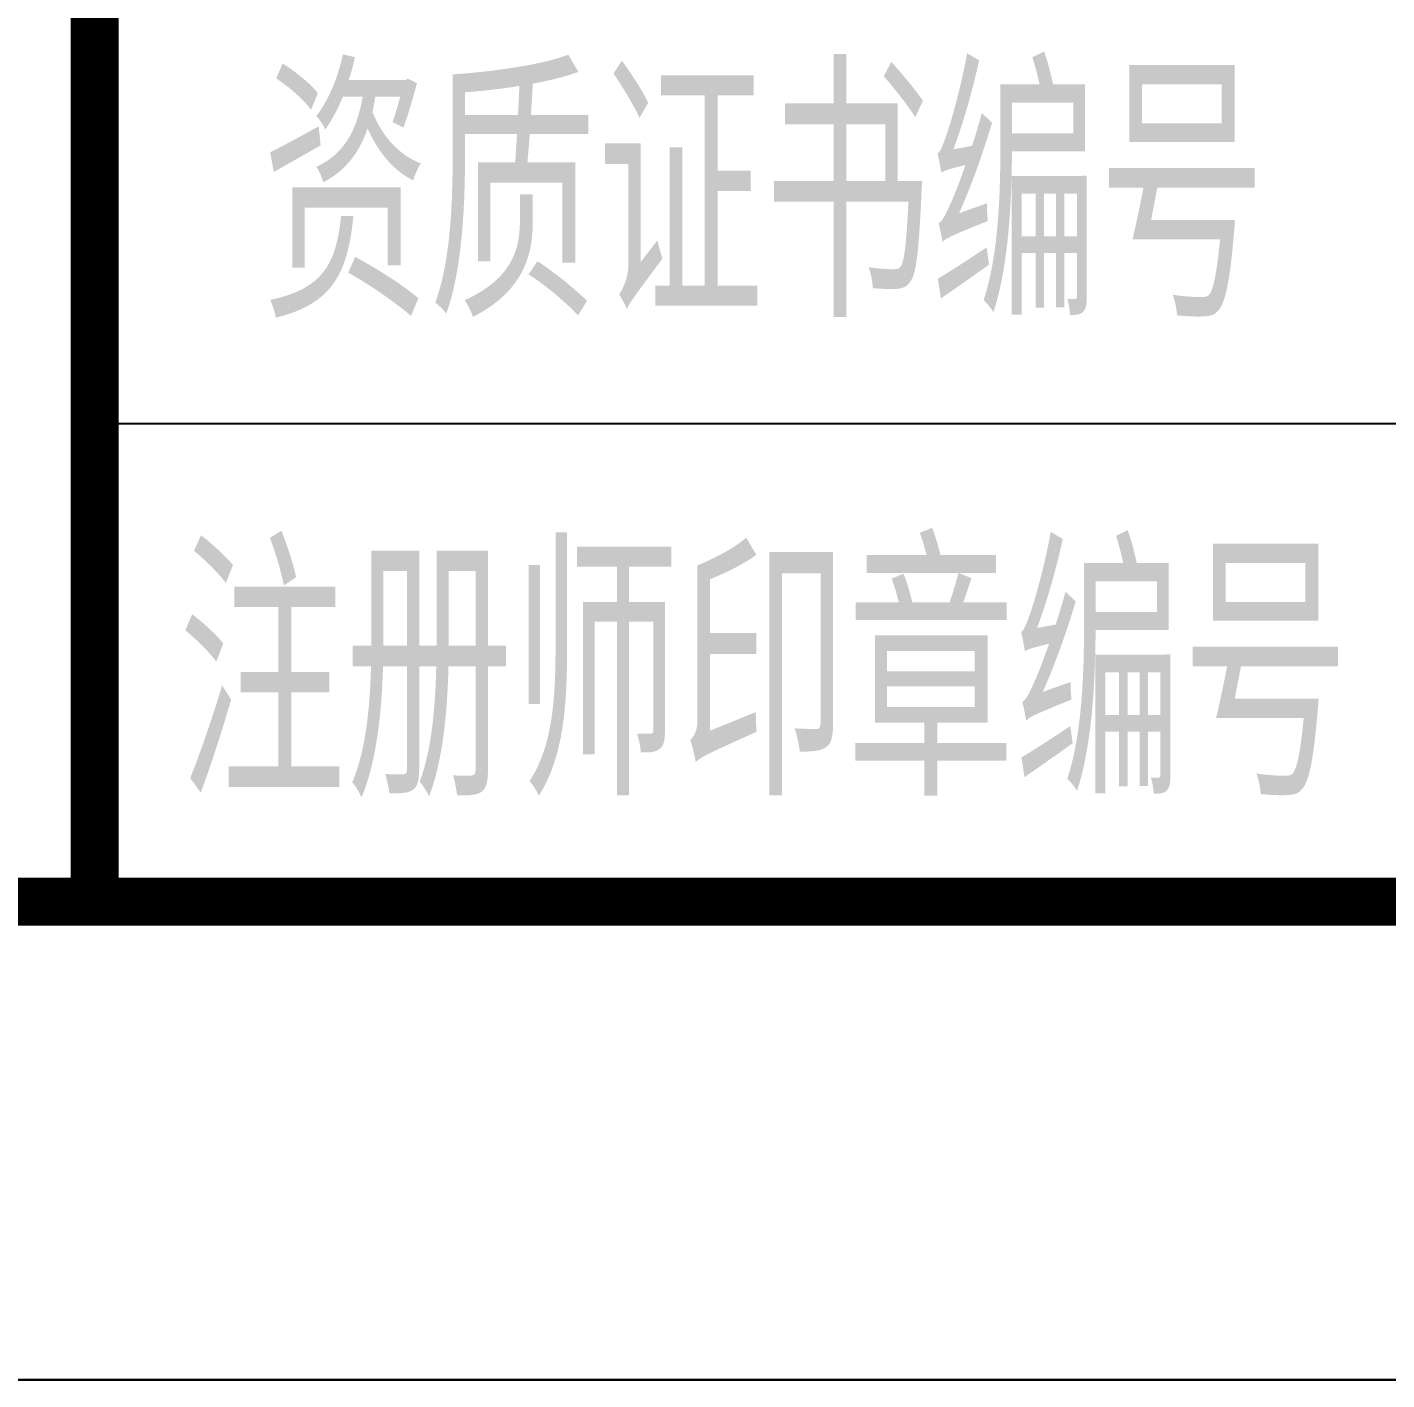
# Model space of a CAD drawing. Extents: x -55438775289 to -98440, y -7665632576 to 9496667396.
# Drawn here: x -151852 to -147585, y -221965 to -217721 of the extents above; entities that cross this region are included whole.
import ezdxf
from ezdxf.enums import TextEntityAlignment as Align

# ---------------------------------------------------------------- set-up
doc = ezdxf.new("R2010")
doc.units = 0
doc.header["$LTSCALE"] = 1000
doc.layers.add('FRAME', color=7, linetype='CONTINUOUS')
doc.styles.add('FRAME-3', font='romans.shx', dxfattribs={"width": 0.7, "bigfont": 'hztxt.shx'})

# ---------------------------------------------------------------- blocks, each defined once
blk = doc.blocks.new('a1')
at = {"layer": 'FRAME'}
for p, q in [((87519.7, 131240.1), (87519.7, 127240.1)), ((87519.7, 128240.1), (93119.7, 128240.1)), ((87519.7, 127240.1), (115319.7, 127240.1))]:
    blk.add_line(p, q, dxfattribs=at)
blk.add_lwpolyline([(32219.7, 126240.1), (116319.7, 126240.1), (116319.7, 185640.1), (32219.7, 185640.1)], close=True, dxfattribs=at)
at = {"layer": 'FRAME', "const_width": 100}
blk.add_lwpolyline([(34719.7, 127240.1), (115319.7, 127240.1), (115319.7, 184640.1), (34719.7, 184640.1)], close=True, dxfattribs=at)
blk.add_lwpolyline([(87519.7, 127240.1), (87519.7, 131240.1), (115319.7, 131240.1)], dxfattribs=at)
at = {"layer": 'FRAME', "style": 'FRAME-3', "width": 0.7}
for s, p in [('资质证书编号', (88919.7, 128740.1)), ('注册师印章编号', (88919.7, 127740.1))]:
    blk.add_text(s, height=500, dxfattribs=at).set_placement(p, align=Align.MIDDLE)
blk = doc.blocks.new('打印框')
at = {"layer": 'FRAME'}
blk.add_lwpolyline([(-894711.4, 340005.9), (-810611.4, 340005.9), (-810611.4, 280605.9), (-894711.4, 280605.9)], close=True, dxfattribs=at)

msp = doc.modelspace()

# ---------------------------------------------------------------- block references
at = {"layer": 'FRAME', "xscale": 1.5, "yscale": 1.5, "zscale": 1.5}
for name, p in [('a1', (-282919.6, -411325.1)), ('打印框', (1107477.1, -642873.7))]:
    msp.add_blockref(name, p, dxfattribs=at)

doc.saveas('drawing.dxf')
